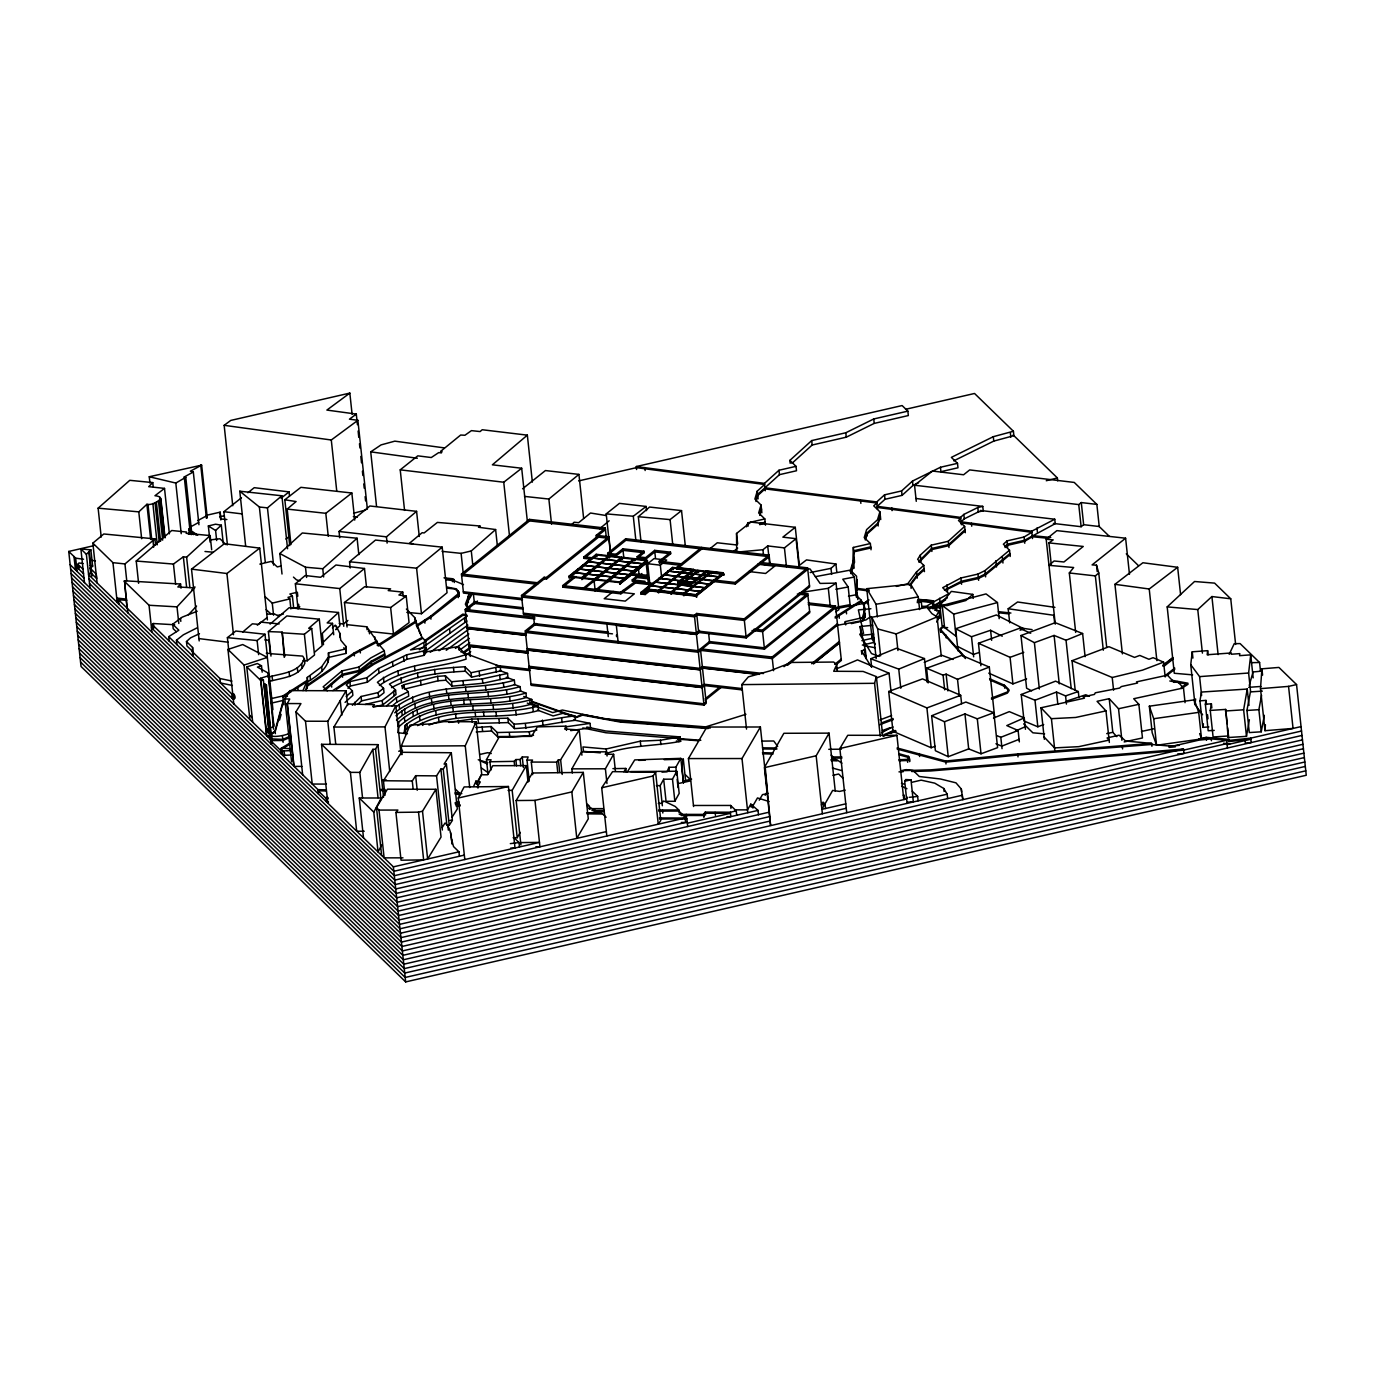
<?xml version="1.0" encoding="UTF-8"?>
<svg xmlns="http://www.w3.org/2000/svg" width="1375" height="1375" viewBox="0 0 1375 1375"><rect width="100%" height="100%" fill="white"/><g stroke="black" fill="none" stroke-linecap="round" stroke-linejoin="round"><path stroke-width="1.5" d="M1296.556 684.561L1288.564 686.383L1293.05 728.423L1265 730.692L1260.497 688.652L1261.906 668.817L1278.922 667.425L1296.556 684.561L1306.25 775.259L405.677 981.905L81.039 666.48L68.75 551.444L93.792 545.686M1265 730.692L1265.412 724.745M857.88 599.638L855.989 589.995L856.505 583.928L856.969 588.362L869.086 589.927M856.625 585.028L856.556 576.228L850.403 570.264L852.878 562.306L853.325 547.439L870.375 543.538L871.045 549.794M856.453 594.43L857.106 586.884L857.416 589.841M192.62 647.522L192.706 656.013L192.62 647.522L186.467 641.541L190.575 637.828L199.478 633.686M850.764 573.581L854.064 558.061L853.909 568.167M854.184 559.161L851.503 572.705M1202.592 714.742L1194.978 704.516L1190.733 664.692L1192.245 651.802L1207.628 650.667L1207.181 654.758L1231.347 652.953L1231.227 654.242L1239.82 653.623L1239.58 655.669L1250.717 654.844L1253.175 677.892M1250.631 691.866L1248.62 673.011L1250.717 654.844M1194.978 704.516L1195.631 698.981M289.764 748.653L281.291 748.206L281.566 754.256L281.291 748.206L290.383 742.792M273.539 729.163L268.245 673.08L257.417 667.098L261.491 665.792L262.178 672.169M273.677 723.955L273.298 726.859L267.712 728.63M305.972 689.648L307.742 681.845C316.714 676.156 327.886 668.869 328.952 657.336L346.002 653.417L345.916 646.405L340.777 640.217L339.694 633.067L336.377 626.45L335.277 625.161L332.423 627.808M346.002 653.417L345.916 646.405M404.113 732.927L405.281 725.278C441.238 696.592 490.463 711.803 531.764 699.462L532.245 703.897C490.944 716.22 441.719 701.027 405.745 729.695L405.161 733.528M328.161 662.406L328.47 652.902L345.537 649M1227.634 727.805L1228.511 735.969L1213.094 736.983L1210.258 710.428L1225.675 709.414L1228.202 737.533L1246.472 736.347L1243.636 709.792L1247.228 689.047L1201.509 692.055L1199.945 700.82L1202.798 727.375L1208.848 726.945M1246.472 736.347L1249.359 719.744M1214.228 730.383L1208.195 730.744L1205.359 704.206L1206.012 700.408L1199.945 700.82M1210.258 710.428L1211.392 703.828L1205.359 704.206M1202.798 727.375L1203.417 723.869M397.788 726.155L398.492 722.305C432.97 690.388 484.584 705.444 525.955 693.052L526.419 697.469C485.048 709.861 433.434 694.822 398.956 726.722L397.908 732.497M1262.353 691.127L1250.408 691.9L1246.936 710.445L1249.308 732.566L1261.253 731.809L1258.881 709.689L1261.58 695.252M1261.253 731.809L1264.33 715.309M664.211 759.688L683.306 759.155L681.845 766.786L683.564 782.873M1228.202 737.533L1228.511 735.969M845.006 623.184L845.333 621.603L862.383 617.702L864.273 611.377L864.153 604.02L861.489 601.425L835.209 618.08M307.295 688.153L307.278 677.428L321.647 666.755L327.697 657.972M306.092 690.748L307.106 686.314L354.217 654.07L376.887 642.125L384.295 650.65L384.966 656.923M169.383 533.809L164.519 488.383L154.963 495.722C168.3 496.977 152.419 506.086 146.902 504.298L138.789 511.861L98.123 508.166L101.217 537.075M275.378 733.648L275.069 730.709L283.302 700.391L270.823 703.261M880.223 736.278L874.569 683.306L876.373 676.62L863.139 671.447L833.697 671.275L836.688 664.675L833.663 662.045L791.364 662.458L769.777 670.948L748.361 676.878L741.761 684.612L746.522 729.094M283.422 701.491L275.189 731.809C261.903 739.561 287.375 735.797 289.747 732.875M279.52 720.122L281.119 714.381M1249.256 685.403L1253.037 671.962L1259.964 671.292L1261.906 668.731L1262.577 675.125M469.786 592.848L465.352 604.209L469.958 608.695M466.297 605.55L468.084 599.603L472.209 592.745M466.417 606.65L468.205 600.703L472.33 593.862M746.573 526.797L747.759 522.844L764.809 518.925L765.48 525.198M578.634 480.906L636.402 467.655L764.603 484.481L757.281 491.116L754.892 499.056L761.045 505.02L761.87 512.772M755.855 500.38L757.625 494.433L779.453 474.667L796.503 470.748L796.022 466.331L789.886 460.367L811.697 440.584L845.797 432.764L873.761 418.962L907.861 411.142L908.325 415.559L874.225 423.397L846.261 437.181L812.161 445.019L791.914 463.375M755.975 501.497L757.745 495.55L765.084 488.898L876.855 503.027L873.744 505.845L879.897 511.809L880.722 519.561M761.045 505.02L758.673 512.944L764.809 518.925M759.619 514.284L761.406 508.337M759.739 515.384L761.527 509.455M865.184 538.897L866.972 532.95L877.869 523.067L880.258 515.144M865.305 539.997L867.075 534.05L877.989 524.167L880.361 516.244M879.897 511.809L877.508 519.75L866.611 529.633L864.222 537.556L870.375 543.538M864.634 614.694L862.744 621.019L862.383 617.702M863.328 620.538L864.755 615.794L864.497 607.337M940.552 631.984L940.569 627.962L941.033 632.38M529.255 781.155L527.003 760.134L528.12 756.972L522.259 756.989L520.111 759.498L520.781 765.806M389.744 771.495L384.983 726.894L395.828 705.788L372.848 706.406L374.43 704.636L347.823 704.017L333.902 727.048L335.723 744.047M627.172 772.217L634.717 759.911L680.814 758.364L675.864 767.164L668.92 767.302L667.081 771.788L661.959 772.062M402.153 754.548L401.259 746.195L410.025 725.106L431.217 723.852L443.884 721.634L476.111 721.789L481.697 774.005L478.363 781.395M703.862 817.369L703.553 814.412L705.272 812.109L730.331 812.212L736.244 810.855L736.725 815.272M469.717 787.566L465.248 745.8L476.111 721.789M473.619 786.414L476.042 781.017L477.658 784.558M488.022 774.4L486.458 759.688L499.434 736.536L531.575 736.364L537.316 726.911L566.002 726.138L564.678 729.042L579.219 729.936L581.917 755.167M1229.198 654.311L1234.234 643.689L1240.095 643.586L1259.586 662.509L1260.463 670.691M380.978 799.648L375.581 749.203L377.919 744.631L321.527 744.305L327.817 803.155M936.083 616.498L939.073 610.792L934.656 610.156L936.478 608.025L921.766 606.117L921.284 601.7L917.194 601.167M937.561 619.025L939.555 615.209M936.667 622.016L939.658 616.327M381.786 844.886L378.056 851.967L373.794 812.144L381.27 797.981L359.253 798.016L363.498 837.839M464.802 859.53L458.236 798.033L464.114 786.93L508.441 786.5L515.006 848.014L510.778 848.048M268.056 677.273C280.741 673.303 298.547 673.166 304.373 658.797L302.706 656.116L270.72 653.709M268.52 681.708C281.222 677.737 299.028 677.6 304.855 663.214L304.373 658.797M662.355 805.75L660.206 785.623L663.678 779.212L672.495 779.161L676.809 771.255L630.558 771.547M663.678 779.212L666.05 801.333L674.85 801.281L679.181 793.375L676.809 771.255M623.958 771.839L625.831 768.436L612.941 768.625M677.755 784.867L678.528 783.492L690.491 780.897M362.519 797.637L359.82 772.406L372.848 749.341L375.581 749.203M606.959 783.458L605.395 768.797L613.628 754.273L605.241 754.291L606.633 751.833L581.522 751.867L571.863 768.848L572.309 773.042M829.056 733.133L816.166 755.786L765.239 767.473L770.584 825.447L764.397 767.473L783.87 733.288L829.056 733.133L835.244 791.106M513.15 837.702L517.223 837.702L512.17 790.35L526.281 765.617L492.817 765.703L487.627 774.778L481.387 774.795L477.314 781.928L477.967 788.098M517.223 837.702L520.248 832.391M908.067 801.659L907.07 803.395L904.716 781.258L905.695 779.539L910.989 779.831L913.344 801.952L909.82 801.763M907.586 797.242L906.606 798.961L398.578 915.527L73.958 600.102M477.348 787.033L480.305 781.894L477.314 781.928M693.567 806.506L688.445 758.57L706.836 727.048L760.392 726.997L767.302 791.605L765.136 795.317M747.794 812.711L742.002 758.536L760.392 726.997M758.484 814.808L758.02 810.391L750.836 804.117L747.484 809.858L734.628 809.875M752.194 807.022L757.488 797.947L769.106 801.522M759.241 800.181L762.472 794.63L768.367 793.375M583.309 772.389L588.277 818.847L576.795 838.372L571.828 791.914L583.309 772.389L532.4 773.008L516.158 800.542L520.902 844.886M381.631 855.439L376.509 807.641L387.423 789.181L435.944 789.284L441.048 837.066L427.625 858.997L422.503 811.216L435.944 789.284M846.725 812.694L839.867 748.533L847.756 735.281L896.913 735.316L903.77 799.477M896.913 735.316L839.867 748.533M903.203 795.214L904.062 795.008L904.544 799.442M291.569 761.819L284.848 698.998L289.867 690.594L346.105 690.783L347.686 705.461M346.105 690.783L327.8 721.273L330.258 744.322M302.655 774.744L295.934 711.906L300.953 703.587L287.341 703.553L289.73 699.016L284.848 698.998M490.858 770.172L489.947 761.767L491.133 759.825L486.458 759.688M303.016 690.611L306.625 681.88L293.133 690.525M417.845 628.736L416.505 625.35L430.65 616.223L458.906 593.244L455.331 589.067L446.823 588.139M562.186 774.452L560.622 759.739L579.219 729.936M877.336 507.461L960.678 518.478L958.495 520.472L964.631 526.436L948.286 541.269L931.236 545.17L920.322 555.07L917.641 559.367L923.777 565.348L924.447 571.605M918.878 561.258L931.58 548.487L948.63 544.586L964.992 529.753M918.998 562.358L931.7 549.605L948.75 545.686L965.112 530.87M532.641 774.675L531.3 762.059L532.555 760.066L527.003 760.134M384.983 795.3L383.436 780.742L401.534 752.28L451.292 752.744L444.073 764.122L446.394 764.139L452.392 820.342L449.247 825.275L446.909 825.258L440.911 769.055L443.248 769.089L446.394 764.139M452.134 817.077L457.308 808.947L451.292 752.744M442.355 830.002L436.562 775.878L440.911 769.055M442.097 827.647L445.053 823.006C451.189 828.025 451.12 836.791 452.1 844.061L450.536 832.494M413.153 789.319L412.277 781L415.663 775.689L436.562 775.878M606.839 836L601.7 787.772L612.58 771.633L655.617 772.252L660.756 820.48L658.247 824.209L653.091 775.981L655.617 772.252M347.944 688.256L350.367 686.056L367.417 682.155L379.002 672.925L407.069 659.244L424.136 655.325L423.655 650.908L426.078 647.384L410.523 649.945L425.734 641.248L422.211 637.45L391.119 653.898L371.663 664.486L332.922 690.542M424.136 655.325L426.559 651.819L426.078 647.384M923.777 565.348L916.558 571.897L907.723 583.791L896.362 586.403M909.339 585.406L916.919 575.214L924.137 568.666M910.731 584.822L917.039 576.314L924.258 569.766M557.786 772.647L556.669 762.128L558.388 759.825L560.622 759.739M352.361 705.289L361.092 696.489L378.142 692.57L383.556 688.291L377.403 682.309C402.153 662.853 436.803 664.314 465.627 654.689L466.108 659.123C437.731 668.37 404.267 667.528 379.397 685.472M79.406 567.394L78.375 568.717L77.894 564.283L78.942 562.977L83.17 563.561M1075.68 632.431L1069.32 572.962L1073.669 567.514L1048.902 565.331L1054.109 560.983L1063.941 561.98L1083.242 546.459L1048.953 542.902L1051.222 564.145M947.667 627.636L942.253 627.481L939.898 605.361L951.328 591.387L972.795 594.395L973.225 598.417M422.503 811.216L418.533 812.127L423.637 859.908L401.036 860.2L395.931 812.419L397.873 810.064L379.019 810.081L376.509 807.641M943.473 625.814L940.345 630.128L965.456 658.573M124.523 580.783L127.084 608.128L124.523 580.783L180.572 584.031L181.019 588.191M178.802 623.477L177.014 606.856L194.614 587.916L177.856 586.953L180.572 584.031M197.192 611.239L182.188 617.152L172.7 624.25L173.181 628.667L176.258 631.658M188.427 614.797L196.556 606.066M89.994 587.933L86.384 554.297L90.888 549.863L92.692 566.672M90.097 568.116L96.25 574.183L96.714 578.6L90.578 572.619L90.097 568.116L92.589 565.778L89.753 565.52M284.178 657.267L282.167 632.122L284.797 656.631M571.502 524.941L574.08 522.225L578.617 522.706L590.511 513.013L606.117 515.539M489.947 761.767L514.164 761.355L515.866 759.567L520.111 759.498M92.864 543.142L112.956 562.667L124.953 563.939L154.928 538.897L103.795 533.981L92.864 543.142L97.109 582.966M98.123 508.166L129.766 480.322L152.762 482.591L148.723 486.664L164.519 488.383M333.712 634.734L332.492 623.356L322.3 633.359L323.503 644.737M323.245 642.211L333.438 632.208M1192.623 674.867L1174.284 673.269L1167.186 606.891L1194.548 581.505L1214.606 583.12L1230.745 598.795L1235.627 644.428M216.666 540.547L215.6 530.492L221.306 525.198L223.248 543.314M335.655 629.681L339.9 625.762L338.473 612.494L327.181 622.909L332.492 623.356M1167.186 606.891L1197.763 609.572L1211.908 596.544L1230.745 598.795M138.6 583.327L136.228 561.034L173.456 564.059L183.356 556.789L186.622 557.15L210.152 535.58L211.664 549.759M191.83 589.789L194.975 586.919M282.013 574.028L279.83 553.523L302.294 532.984L357.087 538.227L358.841 554.641M153.364 623.528L153.845 627.962L152.677 629.011L152.195 624.594L153.364 623.528L174.694 624.766M384.295 650.65L370.752 657.972L358.978 667.03L341.928 670.931L323.159 686.83L327.267 690.817M323.52 690.147L342.289 674.248L359.339 670.347L371.095 661.289L384.656 653.967M423.655 650.908L406.605 654.827L378.538 668.508L366.936 677.72L349.886 681.639L346.259 684.939L352.395 690.903L352.877 695.337L345.073 702.384M346.173 696.558L352.395 690.903M357.706 704.395L361.556 700.906L378.606 696.987L384.038 692.708L383.556 688.291M636.591 469.511L636.281 466.555L764.483 483.381L778.972 470.25L796.022 466.331M764.964 487.798L876.734 501.927L884.538 494.845L901.587 490.944L912.502 481.061L940.448 467.259L957.498 463.341L957.98 467.775L940.93 471.677L940.448 467.259M918.552 482.728L912.966 485.478L902.069 495.361L885.002 499.28L877.216 506.344L960.558 517.378L963.823 514.422L977.814 507.512L982.764 506.378L983.245 510.795L978.278 511.947L964.305 518.839L961.039 521.795L1031.714 531.197L1054.762 519.234L1055.227 523.652L1024.461 540.306L1007.411 544.208L1004.953 546.442M961.159 522.895L1031.834 532.297L1024.1 536.989L1007.05 540.891L1003.372 544.225L1009.525 550.206L1010.195 556.48M1005.073 547.542L1007.531 545.325L1024.581 541.406L1032.298 536.731L1048.816 538.364M918.706 600.462L933.539 601.923L948.836 593.656L942.7 587.692L960.919 577.981L977.969 574.08L984.947 570.608L1009.525 550.206M1009.869 553.523L985.291 573.925L978.313 577.397L961.262 581.298L944.453 590.064M1009.989 554.623L985.411 575.042L978.433 578.497L961.383 582.416L947.375 589.273M1032.092 629.63L1020.095 627.894M279.83 553.523L305.491 567.222L322.764 568.752L357.087 538.227M972.795 594.395L965.869 600.514L947.117 605.567L939.898 605.361M442.166 551.375L461.106 553.369L471.281 550.945L495.619 529.547L497.423 546.322M271.477 735.608L272.302 743.342L270.995 734.284L275.069 730.709M271.459 738.702L270.497 739.544L270.978 743.961L271.941 743.136M810.184 572.55L830.998 568.339L835.931 564.008L836.791 572.052M270.102 624.13L289.128 607.733L338.473 612.494M136.228 561.034L171.72 530.509L186.519 532.022L186.158 533.294L210.152 535.58M641.008 541.733L638.327 516.708L649.55 507.048L681.536 510.606L685.334 546.064M1069.32 572.962L1095.359 575.902L1098.763 572.962L1096.511 565.177L1092.094 564.902L1125.609 538.209L1129.477 574.32M314.566 652.214L322.145 645.752L319.309 619.197L308.705 628.255L311.695 628.444L314.531 654.998L307.209 660.808L303.067 660.533M242.808 631.967L252.364 623.82L258.431 624.336L260.872 622.119L279.177 623.923M339.711 537.78L339.041 531.489L386.444 536.834L416.591 511.345L419.272 536.508M290.967 544.517L287.186 509.094L296.089 501.548L284.831 499.778L289.73 545.6M532.366 482.109L527.347 435.153L492.388 464.819L521.692 468.239L527.381 521.606M73.992 556.531L75.47 569.766M270.978 656.098L268.366 631.589L286.877 615.931L319.309 619.197M245.678 546.322L239.783 491.219L259.377 507.014L267.455 507.856L281.892 495.773L287.564 548.745M298.048 608.919L295.367 583.773L305.181 575.541L320.667 577.277L335.964 565.005L364.495 568.494L366.506 587.366M350.212 567.995L349.542 561.791L375.495 540.066L442.183 547.147L447.064 592.728L421.472 613.731L406.794 612.339M599.638 528.773L609.159 520.798M396 715.722C430.117 685.833 479.583 698.448 520.145 686.641L520.627 691.058C480.064 702.883 430.581 690.25 396.481 720.139M365.183 704.43L382.233 700.511L395.57 690.061L389.417 684.097C412.07 671.12 439.209 668.164 464.922 666.772L471.058 672.753L471.539 677.17L500.723 670.897L500.242 666.462L460.659 651.698M373.227 707.111L382.697 704.928L396.034 694.495L395.57 690.061M386.598 705.805L396.344 697.709L408.238 691.694L402.084 685.73L404.009 684.664L437.594 676.345L445.414 675.778L451.567 681.759L452.031 686.177L482.814 683.289L507.994 677.858L507.53 673.423L499.589 670.467M391.944 706.183L396.808 702.127L408.702 696.128L408.238 691.694M395.845 707.042C430.031 681.691 475.458 691.367 514.353 680.23L514.834 684.647C475.389 695.991 428.725 685.747 394.694 712.817M339.041 531.489L369.892 505.983L416.591 511.345M349.542 561.791L416.591 568.167L442.183 547.147M524.545 496.409L548.866 499.039L578.927 474.392L583.636 518.409M91.455 571.725L88.567 574.664L393.852 871.286L464.338 855.112M709.087 549.45L717.269 542.781L736.983 544.998M732.755 552.097L737.67 548.092M295.367 583.773L339.745 588.569L364.495 568.494M347.875 620.434L343.527 623.975L339.298 623.511M522.517 599.827L463.478 593.072L461.45 574.045L529.392 519.372L605.292 528.052L606.323 537.677M605.292 528.052L596.234 535.339L596.406 536.886L605.464 529.598L529.547 520.919L461.622 575.592L537.522 584.272L537.35 582.725L461.45 574.045M470.267 656.477L465.231 609.434L475.183 601.442M473.43 594.069L474.427 603.47L477.452 601.047M477.005 601.648L465.403 610.981L534.978 618.956M521.503 595.478L544.156 577.259L546.322 577.517L598.417 535.597L598.589 537.144L546.494 579.064L544.311 578.806L521.675 597.042L694.564 616.825L696.833 615.003L744.356 620.434L807.761 569.405L760.237 563.973L760.066 562.409L807.589 567.858L809.634 586.884L746.213 637.914L698.689 632.483L696.438 634.305L523.531 614.505L521.503 595.478L694.392 615.278L696.661 613.456L744.184 618.887L807.589 567.858M590.459 559.109L584.134 558.388L583.98 556.841L608.884 536.783L610.569 552.475M584.134 558.388L609.056 538.33L596.406 536.886M597.008 556.359L596.853 555.036L569.233 578.17L569.027 576.177L596.2 554.297L646.8 560.089L647.023 562.083L619.833 583.962L619.627 581.969L646.8 560.089M648.931 577.586L636.78 576.194L632.259 579.837L632.397 581.178L652.145 583.378L652.317 584.925L635.439 583L620.864 593.811L562.822 587.177L562.65 585.63L574.252 576.297M562.822 587.177L576.005 576.555M607.63 553.3L616.069 554.263L622.858 548.797L643.947 551.203L644.119 552.75L623.03 550.344L616.241 555.809L607.802 554.847L607.63 553.3L625.745 538.725L769.123 555.122L770.155 564.747M607.802 554.847L625.917 540.272L769.295 556.669L735.316 584.014L714.244 581.608L714.072 580.044L735.161 582.467L769.123 555.122M581.745 578.291L608.919 556.411M836.464 664.383L841.362 660.447L835.536 606.014L772.131 657.044L700.442 648.845L706.252 703.278L704 705.1L531.111 685.317L525.284 630.884L534.789 623.236M536.542 623.511L525.456 632.431L698.345 652.214L700.614 650.392L772.303 658.608L835.708 607.561L808.294 604.433M582.536 588.844L593.725 579.837M594.395 579.734L621.569 557.855M584.272 588.895L595.461 579.889M606.409 581.264L595.323 590.184L599.534 590.666M637.158 556.686L645.58 557.648L654.655 550.361L670.519 552.166L670.673 553.713L654.809 551.908L645.752 559.195L637.312 558.233L637.158 556.686L643.947 551.203M607.045 581.178L634.219 559.316M597.042 590.236L608.145 581.316M637.312 558.233L644.119 552.75M619.695 582.622L646.869 560.759M647.47 560.828L596.269 554.967L569.095 576.83L620.297 582.691L647.47 560.828L647.608 562.152L619.833 583.962M613.267 591.422L604.209 598.709L625.281 601.116L634.339 593.828L562.65 585.63M647.677 563.716L654.019 558.611L666.669 560.055L660.327 565.159L647.677 563.716L649.705 582.673M632.397 581.178L636.917 577.534L649.069 578.909M641.902 573.513L639.186 575.712L638.395 568.322M635.439 583L635.284 581.436L620.692 592.264L620.864 593.811M659.192 561.275L681.278 563.802L681.433 565.366L659.347 562.822L659.192 561.275L670.519 552.166M659.347 562.822L670.673 553.713M723.989 575.266L723.834 573.942L696.128 596.183L649.739 590.872L645.202 594.516L640.991 594.034L640.819 592.488L652.145 583.378M645.408 589.291L672.581 567.411L723.181 573.203L696.008 595.083L645.408 589.291L645.614 591.267L646.061 590.012M640.991 594.034L673.234 568.15L673.372 569.473M645.614 591.267L648.811 588.706M640.819 592.488L645.047 592.969L649.567 589.325L695.956 594.636L723.13 572.756L723.388 575.197M676.741 567.445L701.663 547.405L701.817 548.952L676.912 569.009L676.741 567.445L693.619 569.387L693.773 570.934L677.927 583.688L677.755 582.141L693.619 569.387M658.127 591.387L685.3 569.525M670.777 592.848L697.95 570.969M677.755 582.141L690.405 583.584L706.269 570.831L723.13 572.756M677.927 583.688L690.577 585.131L706.423 572.378L723.302 574.303M683.427 594.292L710.6 572.413M696.077 595.736L723.25 573.873M699.514 630.369L696.283 632.964L523.394 613.181M699.686 631.916L696.455 634.528L616.327 625.35M698.328 651.991L709.638 642.881L764.466 649.155L809.755 612.7L807.727 593.673L799.288 592.711M809.48 585.561L746.075 636.591L698.552 631.142M753.998 629.166L762.438 630.128L807.727 593.673M809.617 611.377L764.328 647.831L709.5 641.558L698.173 650.667L525.284 630.884M705.134 698.861L719.692 687.139M705.272 700.184L721.462 687.173M706.114 701.955L703.845 703.777L530.956 683.977M784.042 666.686L837.427 623.717M787.514 665.328L837.581 625.041M811.611 663.73L839.317 641.42M814.43 662.888L839.472 642.744M813.398 663.97L839.489 642.967M834.694 664.366L841.208 659.123M1055.261 624.164L1046.186 539.206L1056.877 530.63L1125.609 538.209M228.886 651.733L227.391 637.656L257.125 640.544L264.997 634.236L267.369 656.373M916.266 501.325L914.547 485.238L1078.756 504.591L1081.283 502.562L1096.855 504.402L1099.227 526.522L1083.655 524.683L1081.128 526.711L1053.405 523.445M404.559 510.4L400.228 469.838L417.777 455.847L431.269 457.531L438.694 452.616L441.392 452.908L442.011 451.481L440.602 451.395L460.659 435.033L464.922 435.256L471.453 430.633L480.098 431.561L482.23 429.739L527.347 435.153M522.569 488.795L545.411 470.559L578.927 474.392M610.242 551.427L606.22 513.872L619.438 503.353L646.095 506.447L646.542 510.623M914.547 485.238L932.422 471.041L963.6 474.77L969.684 469.923L1074.253 482.436L1096.855 504.402M281.566 632.775L304.373 634.253L311.695 628.444M736.708 552.166L736.536 533.448L750.905 522.07L795.283 527.312L799.322 565.211M738.719 551.977L762.936 549.725L767.714 545.927L784.438 547.886L796.039 538.691L799.202 568.184M795.283 527.312L782.873 537.144L796.039 538.691M1162.752 666.05L1172.772 658.109M1164.539 665.844L1172.892 659.209M1164.866 675.881L1174.714 668.078M1166.619 675.692L1174.817 669.178M227.425 544.844L223.884 511.689L241.467 497.784M247.861 492.731L254.255 487.678L289.059 491.889L289.506 496.031M281.067 498.214L289.059 491.889M285.88 539.034L289.145 536.456M227.391 637.656L235.812 631.039L264.997 634.236M638.327 516.708L670.089 519.595L681.536 510.606M176.911 644.634L176.447 640.217L183.373 634.803L197.227 627.791M347.067 627.017L344.455 602.508L364.684 586.695L390.603 588.878L388.231 590.58L402.755 592.092L403.202 596.183M287.186 509.094L325.806 513.305L351.845 493.006L354.733 520.094M400.228 469.838L503.748 482.23L521.692 468.239M199.186 640.922L191.52 569.13L224.331 543.727L259.72 548.109L267.386 619.902M284.831 499.778L300.884 487.334L351.845 493.006M191.52 569.13L226.927 573.513L259.72 548.109M257.314 625.212L267.145 617.581M1122.378 653.881L1114.936 584.323L1142.883 562.753L1177.653 567.291L1180.592 594.688M798.909 565.727L806.506 559.9L835.931 564.008M325.205 690.061L342.409 675.366L359.459 671.447L371.216 662.389L384.777 655.084M606.22 513.872L633.291 516.244L646.095 506.447M1114.936 584.323L1149.225 588.998L1177.653 567.291M1162.803 665.259L1172.841 657.594M402.755 592.092L398.922 594.997L406.227 596.097L409.062 622.652L393.473 634.064L368.277 631.331M232.753 505.742L224.159 425.322L230.759 420.423L349.834 393.095L352.103 414.27M349.834 393.095L326.889 410.077L356.297 414.098L357.431 424.686M356.297 414.098L349.456 419.169L357.878 420.32L367.383 509.214M224.159 425.322L331.289 440L357.878 420.32M344.455 602.508L390.637 607.527L406.227 596.097M419.306 649.808L467.242 616.034M424.755 651.492L466.933 621.019M430.22 652.3L467.878 625.109M439.038 650.719L468.342 629.527M446.239 650.272L468.823 633.961M455.4 648.416L469.288 638.378M459.336 650.341L469.769 642.812M463.289 652.248L470.233 647.23M463.409 653.366L470.353 648.347M465.506 655.428L470.714 651.664M1009.697 622.841L1008.184 608.747L1017.586 601.992L1054.934 607.355M1048.953 542.902L1053.181 539.877L1046.186 539.206M336.566 689.253L373.931 664.28L422.331 638.55L416.144 622.033L378.28 646.061M835.106 616.98L861.369 600.325L857.88 596.939L855.989 589.995M863.208 603.797L867.333 600.909L867.642 603.866M863.328 604.897L867.453 602.009M869 599.964L864.067 603.384L835.055 608.833M870.77 616.55L865.837 619.988L836.206 625.539M272.422 698.345L282.837 695.956L306.505 680.78M306.986 685.197L354.097 652.97L376.767 641.025L366.764 626.794L346.809 624.645M376.544 506.361L370.717 451.859L381.064 444.898L394.831 441.152L444.142 447.872M802.072 592.281L828.317 588.294L836.052 583.137L838.887 609.675L835.794 611.738M169.177 641.094L168.713 636.659L178.853 630.214L172.7 624.25M291.569 691.402L282.958 697.073L287.512 696.025M417.57 725.622C454.558 704.997 498.747 717.166 538.123 706.097L538.605 710.514C502.752 720.655 464.183 711.322 428.966 725.037M424.48 640.716L462.791 614.127L466.675 614.728M424.6 641.833L462.911 615.244L466.795 615.828M406.381 609.073L414.683 617.547L416.023 620.916L377.248 645.442M416.608 626.45L430.753 617.323L458.098 595.839L458.752 592.006L456.431 588.861L446.703 587.039M1181.228 687.397L1187.914 683.186L1171.706 680.247M1181.348 688.497L1188.017 684.303L1169.798 680.986M881.547 732.858L889.831 727.788L882.406 730.572M883.627 736.278L893.475 730.28M917.778 599.844L933.419 600.823L934.209 608.197M928.417 608.592L947.358 597.884M929.964 608.816L932.817 607.08L940.861 608.042M893.114 726.962L882.527 731.672M895.177 730.417L890.416 733.305L896.208 731.139M898.941 759.705L907.362 759.395L909.373 758.175L908.394 756.353L899.198 753.775M290.503 743.892L281.411 749.306L281.222 750.939L270.617 740.644L282.923 740.455L290.228 737.309M149.944 483.072L149.256 476.747L175.811 483.055L185.78 477.297L191.417 530.062M188.53 533.225L189.509 533.741L188.822 529.1L191.177 527.742L189.664 527.398L198.705 522.431M188.323 534.084L191.641 532.177M190.128 531.833L184.267 476.953L193.308 471.986L198.945 524.734M391.531 687.62C413.858 675.417 440.292 672.53 465.386 671.206L471.539 677.17M207.281 517.911L201.644 465.162L190.386 471.178L193.308 471.986M197.656 520.627L207.041 515.608L206.113 515.384L220.189 512.153L220.842 519.991M945.622 599.913L934.02 606.358L940.259 606.977M905.575 409.303L974.531 393.473L1013.409 431.252L993.3 436.683L951.362 457.377L957.498 463.341M953.734 460.848L993.764 441.1L1013.891 435.669L1013.409 431.252M1025.441 729.283L1024.22 717.905L1006.792 725.588L1018.119 730.503L1019.339 741.881M1015.489 731.019L1025.166 726.756M290.108 736.192L282.803 739.355L271.82 738.925L266.973 736.02M937.08 616.894L931.906 613.628L927.008 607.441L871.733 617.255L877.714 628.925L896.173 633.927L937.08 616.894L941.291 656.236M836.189 668.972L857.519 659.914L889.075 673.217L891.069 691.934M871.664 667.27L870.753 658.762L896.448 648.244L924.464 658.573L926.956 681.983M870.753 658.762L898.752 669.127L924.464 658.573M924.223 662.32L941.617 655.205L953.081 659.467M1031.645 690.869L1026.609 688.205L1020.989 635.542L1034.395 642.658L1054.092 635.439L1066.037 640.252L1082.623 633.514L1085.098 656.683M993.489 718.059L1009.319 711.631L1024.22 717.905M931.631 715.756L965.852 702.041L993.85 712.697L997.597 747.639L981.028 753.792L968.688 748.894L948.234 756.697L935.378 750.716L931.631 715.756L944.487 721.738L964.958 713.934L977.298 718.833L993.85 712.697M996.944 735.694L1000.811 737.292L1018.119 730.503M1019.064 739.355L1001.756 746.144L995.947 743.738M1043.694 724.539L1037.833 726.791L1024.066 721.05L1021.23 694.512L1055.587 681.158L1078.309 691.556L1078.963 697.692M991.409 698.122L1007.256 692.003L1008.889 689.666L1004.403 685.231L989.587 678.786M991.53 699.239L1007.377 693.12L1008.992 690.766L1004.523 686.348L989.708 679.886M928.159 682.928L926.595 668.233L943.095 675.194L946.12 674.128L957.516 679.319L989.312 667.081L994.692 717.423M532.228 701.456L576.125 716.925L582.519 714.484L620.28 721.411L710.239 728.062M532.314 702.127L576.211 717.578L582.605 715.137L620.348 722.081L708.177 728.561M1021.23 694.512L1034.997 700.236L1056.516 692.038L1065.573 695.905L1078.309 691.556M1165.175 676.964L1163.594 662.131L1142.487 670.141L1112.22 677.497L1072.053 660.705L1075.216 690.37M1072.053 660.705L1108.989 646.714L1134.53 657.405L1139.772 655.428L1148.916 659.261L1153.075 657.697L1163.594 662.131M875.652 678.27L889.075 673.217M880.086 719.864L891.602 715.533M881.581 722.872L893.114 718.541M879.777 724.711L893.234 719.641M884.727 734.302L894.163 730.744M1020.989 635.542L1055.244 622.686L1082.623 633.514M935.138 746.264L931.167 747.742L892.959 731.328L888.714 691.487L922.488 678.906L960.695 695.303L961.589 703.691M888.714 691.487L926.905 707.919L960.695 695.303M980.873 665.741L978.467 643.277L1019.563 628.272L1030.7 633.239M926.595 668.233L961.761 655.394L989.312 667.081M978.467 643.277L1010.075 657.336L1023.773 652.334M988.745 673.131L1012.911 683.891L1026.609 678.889M1066.536 701.13L1085.752 694.77L1089.481 696.266M1020.027 630.18L1023.98 628.856L996.377 614.952L955.625 628.736L957.997 650.856M955.625 628.736L971.506 636.728L990.584 630.283L1002.255 636.195M979.12 652.489L973.397 654.414L957.516 646.422M233.784 703.862L227.958 649.43L242.722 644.548L267.352 657.405L272.938 709.723M227.958 649.43L244.08 665.087L267.352 657.405M252.691 722.219L246.778 666.909L257.383 663.523L261.491 665.792M266.32 733.648L260.408 678.339L267.85 675.967M246.778 666.909L260.992 680.728L263.364 679.972L269.053 733.15M272.336 740.334L269.981 739.028L264.069 683.719L266.423 685.025L271.58 740.575L152.195 624.594M269.277 735.281L266.905 736.038L260.992 680.728M745.92 714.295L705.667 726.877L604.381 718.816L562.409 710.033L552.767 712.611L527.295 703.106M1057.684 480.872L1057.375 477.933L1046.272 480.734M353.581 513.253L365.681 510.022M452.031 686.177L445.878 680.212L438.075 680.78L404.473 689.098L404.009 684.664M997.459 602.577L986.047 593.914L942.219 605.464L953.683 614.144L997.459 602.577L999.178 618.664M471.058 672.753L500.242 666.462M293.7 608.3L292.411 596.234L288.028 597.317L289.816 598.898L290.898 608.953M210.066 542.059L208.347 525.972L215.583 524.202L221.306 525.198M265.117 596.716L272.267 603.127L289.816 598.898M277.595 615.45L283.439 614.041M281.239 565.984L277.303 566.93L271.236 561.395L259.858 564.111M149.256 476.747L201.644 465.162M219.622 516.811L223.816 515.866M636.281 466.555L902.12 405.556L907.861 411.142M292.634 608.455L299.87 606.805M759.481 523.548L765.17 522.242M759.602 524.648L765.291 523.342M870.736 546.855L853.686 550.756L854.545 562.478M853.789 551.873L870.856 547.955M451.567 681.759L482.35 678.872L507.53 673.423M917.194 602.628L921.284 601.7M921.886 607.234L926.647 606.134L932.336 602.663L917.898 600.944M851.366 623.614L860.853 621.448M448.834 722.425L471.814 719.073L507.891 718.18L514.027 724.144L514.508 728.578C534.892 727.65 554.95 722.734 575.3 720.311L574.836 715.877L562.753 713.367L553.128 715.945L537.453 710.084M861.867 640.647L873.623 637.966L874.087 642.383L862.348 645.081M398.716 751.248L402.514 750.389M514.027 724.144C534.428 723.216 554.486 718.3 574.836 715.877M475.75 727.53L491.133 726.55L497.269 732.531L529.289 731.758L536.869 730.005M491.133 726.55L491.597 730.984L497.75 736.948L509.798 737.275L533.552 735.298M480.012 754.428L487.592 752.692L491.27 753.534M600.325 752.847L583.464 751.352L582.983 746.934L606.186 748.997L640.286 741.159L660.413 740.231L680.144 736.914L680.625 741.331C655.978 746.161 630.712 744.992 606.65 753.414M458.236 798.033L508.441 786.5M455.108 802.759L458.975 801.866M455.228 803.859L459.095 802.966M516.158 800.542L534.978 800.37L571.828 791.914M601.7 787.772L653.091 775.981M682.808 781.155L691.608 779.127M684.303 781.447L687.328 780.759M126.741 599.122L116.737 598.073L393.37 866.852L458.941 851.812L459.422 856.23M519.492 846.983L519.011 842.566L510.314 843.631M832.975 775.311L838.647 774.005L843.27 778.491M606.375 831.583L394.797 880.12L89.513 583.498M681.33 822.456L685.609 822.473L685.145 818.039L395.261 884.555L70.641 569.13M687.689 826.53L686.864 818.778L659.519 819.053M900.556 770.945L906.228 769.639L913.137 770.516L919.291 776.497L940.5 779.006L955.969 782.839L961.297 789.009L962.809 799.666L962.328 795.248L399.523 924.378L74.903 608.953M687.208 822.095L395.742 888.972L71.122 573.564M687.328 823.212L730.452 813.312L705.375 813.227L703.673 815.513L681.141 815.461M845.247 790.109L839.575 791.416L832.648 790.419L821.889 809.325L845.78 803.842M758.02 810.391L396.206 893.406L71.586 577.981M904.716 781.258L910.989 779.831M911.659 782.341L921.147 780.158L934.777 783.166L943.783 788.494L947.169 794.183L947.65 798.617M825.052 804.066L821.425 804.908L823.023 802.089L825.052 804.066L825.533 808.5M846.261 808.277L398.097 911.109L73.477 595.684M918.122 800.852L917.658 796.434L909.356 797.328M947.169 794.183L399.042 919.961L74.422 604.536M1229.388 739.406L1206.184 737.344L1198.794 739.045L1211.1 737.791L1211.427 740.73M1177.619 753.964L1183.978 753.448L1183.497 749.031L399.988 928.795L75.367 613.388M1227.48 748L1226.655 740.266L1183.617 750.131L930.617 770.962L911.625 771.513M1227.016 743.583L400.469 933.23L75.848 617.805M1228.27 740.506L1250.734 738.134L1301.042 726.602M1227.136 744.683L1250.855 739.252L1228.391 741.606M1301.523 731.019L400.933 937.647L76.312 622.239M1301.987 735.436L401.414 942.081L76.794 626.656M1302.469 739.87L401.878 946.498L77.258 631.091M1302.933 744.288L402.359 950.933L77.739 635.508M1303.414 748.722L402.823 955.35L78.203 639.925M1303.878 753.139L403.305 959.784L78.684 644.359M1304.359 757.573L403.769 964.202L79.148 648.777M1304.823 761.991L404.25 968.619L79.63 653.211M1305.305 766.425L404.731 973.053L80.094 657.628M1305.769 770.842L405.195 977.47L80.575 662.062M1044.347 739.32L1040.978 707.781L1084.411 698.173L1083.191 696.867L1094.466 694.409L1095.273 692.811L1119.542 688.084L1121.381 686.555L1137.538 683.031L1136.506 681.88L1167.461 675.159L1174.13 682.361L1177.636 681.587L1183.48 687.947L1185.044 702.659M1121.897 740.266L1118.528 708.744L1109.213 698.672L1097.061 701.319L1105.981 710.892L1109.35 742.431M1183.48 687.947L1133.705 698.723L1138.861 704.327L1142.453 737.962L1124.166 741.933M1105.981 710.892L1075.68 717.458L1051.411 718.678L1040.978 707.781M1118.528 708.744L1138.861 704.327M1106.72 733.631L1112.805 732.308L1116.792 736.622M1141.456 731.448L1153.883 728.767M861.85 654.311L861.472 650.77L865.339 649.997L860.166 626.502L872.678 625.316M815.341 576.675L849.475 570.264L854.219 577.07L856.367 597.18M854.219 577.07L842.772 579.219L848.186 586.97L850.334 607.08M835.88 589.273L848.186 586.97M848.478 596.2L856.109 594.773M837.77 606.977L850.077 604.656M871.973 637.639L866.748 588.672L910.663 584.203L918.242 596.905L919.6 609.572M866.748 588.672L876.047 604.261L918.242 596.905M423.345 652.334L458.322 646.577L465.627 654.689M570.728 730.623L590.528 727.822L590.064 723.388L566.311 726.756L566.62 729.712M1199.498 739.217L1156.564 745.267L1152.181 732.737L1149.345 706.183L1194.308 699.858L1198.708 712.37L1201.544 738.925L1199.653 733.562M1149.345 706.183L1153.728 718.713L1198.708 712.37M267.059 614.161L274.467 613.972L279.4 616.464M897.084 747.966L945.691 761.028L1017.706 753.947L1151.597 743.359L1151.906 746.298M476.231 731.947L491.597 730.984M870.908 608.73L858.378 609.916L863.569 633.394L859.702 634.167L871.492 653.572L879.227 656.442M861.111 635.353L873.623 634.167M1168.888 746.281L1179.389 745.336M1169.008 747.381L1175.298 746.814M1260.497 688.652L1288.564 686.383M1183.497 749.031L930.497 769.863L900.969 770.705M281.102 749.839L282.305 751.008L290.177 750.595M292.652 754.927L282.786 755.425L282.305 751.008M1190.733 664.692L1199.602 676.62L1248.62 673.011M1248.706 687.328L1260.944 686.452M474.358 723.456L508.355 722.597L514.508 728.578M1225.348 710.995L1243.636 709.792M1246.936 710.445L1258.881 709.689M398.08 732.755L407.464 733.752M899.061 760.822L907.483 760.495L909.494 759.292L908.514 757.47L899.302 754.892M898.975 771.873L903.186 771.753M638.773 760.375L645.133 760.203M836.052 583.137L820.102 583.43L810.081 569.009L802.691 568.064M1251.439 662.664L1259.586 662.509M454.97 792.911L459.233 792.859L459.559 795.816M455.091 794.028L459.955 794.544M455.916 804.839L460.127 804.788M456.036 805.939L460.247 805.888M395.931 812.419L418.533 812.127M380.738 789.456L384.983 789.405M380.858 790.556L385.103 790.505M741.761 684.612L874.569 683.306M761.784 741.108L773.747 740.987L777.683 746.384M828.764 749.306L841.397 749.186M726.997 816.664L730.812 816.63L730.331 812.212M520.644 842.583L539.464 842.394L394.316 875.703L89.048 579.081M535.752 846.863L539.945 846.828L534.978 800.37M328.505 801.969L326.614 801.986L326.133 797.552L328.023 797.534M328.144 798.652L326.253 798.669L318.123 790.762L326.081 790.952M591.955 810.562L604.209 810.459M594.12 811.663L604.33 811.559M401.259 746.195L465.248 745.8M656.408 785.658L660.206 785.623M457.566 793.667L461.828 793.65M658.298 803.361L662.097 803.327L663.334 801.058L664.83 801.453L675.211 806.455L678.786 809.944L679.112 812.9M658.591 810.012L678.786 809.944M679.267 814.378L703.553 814.412M333.902 727.048L384.983 726.894M382.147 780.02L386.409 780.003M508.08 790.367L512.17 790.35M769.175 812.178L396.688 897.823L72.067 582.416M769.639 816.595L397.152 902.258L72.531 586.833M770.12 821.03L397.633 906.675L73.012 591.267M831.944 756.972L841.809 756.955M832.064 758.089L841.93 758.072M571.863 768.848L605.395 768.797M588.689 808.655L603.367 808.62M688.445 758.57L742.002 758.536M693.464 805.475L730.623 805.458L736.244 810.855M402.995 857.845L384.123 857.862L379.019 810.081M295.934 711.906L305.508 721.205L327.8 721.273M531.3 762.059L556.669 762.128M301.83 766.408L294.061 766.391L287.341 703.553M326.408 784.094L312.228 784.042L305.508 721.205M659.398 817.953L685.145 818.039M321.527 744.305L350.402 772.355L359.82 772.406M364.22 831.256L356.692 831.205L350.402 772.355M450.072 820.325L452.392 820.342M383.436 780.742L412.277 781M762.506 747.828L776.772 747.983M762.627 748.928L776.892 749.1M586.833 812.728L601.597 812.9L606.1 817.266M586.953 813.845L601.717 814L589.548 807.263M658.711 811.13L678.906 811.061L686.864 818.778M210.753 539.842L219.983 538.759L226.102 544.706M151.439 627.825L318.003 789.645L325.961 789.852M762.472 752.658L772.87 752.984M762.592 753.758L772.991 754.084M268.366 631.589L282.167 632.122M831.016 759.498L836.928 759.791L841.912 763.142M831.136 760.598L837.048 760.891L831.102 755.116M124.197 581.127L149.033 605.258L177.014 606.856M126.844 600.377L118.439 599.723L118.92 604.141M680.144 736.914L605.688 730.984L586.798 727.031M700.82 740.3L605.877 732.755L582.794 727.925M677.686 739.131L698.775 740.798M676.362 740.987L680.625 741.331M204.995 551.495L213.108 552.2M226.875 519.527L220.55 518.977L220.189 512.153M264.877 639.908L268.933 640.269L270.359 653.555L266.286 653.194M1226.655 740.266L1211.22 738.891L1198.914 740.145L1172.205 746.281L1151.717 744.459L1017.827 755.047L945.811 762.128L897.205 749.083M1223.527 743.273L1229.852 743.841M1044.588 733.855L1032.883 732.823L1023.653 723.852M1151.597 743.359L1125.678 741.056L1119.095 735.178L1107.081 737.945L1109.092 740.094L1078.791 746.659L1054.539 747.897L1044.089 736.983M84.477 582.57L80.884 548.952L90.888 549.863M412.827 543.709L409.337 543.366L422.159 532.692L424.136 532.95L437.387 522.414L480.339 526.023L478.5 527.261L495.619 529.547M918.586 599.345L933.419 600.823M933.9 605.241L942.219 606.066M998.405 611.634L1010.917 613.044M998.525 612.752L1008.941 613.886M1032.178 535.614L1050.758 537.47M444.005 577.827L452.169 578.686L454.008 579.562L454.317 582.519M239.783 491.219L281.892 495.773M445.672 578.652L454.008 579.562M445.792 579.769L454.128 580.662L463.495 584.598M596.234 535.339L608.884 536.783M757.797 564.231L774.675 566.173L765.617 573.461L748.739 571.536M583.98 556.841L592.402 557.803M723.834 573.942L672.65 568.081L645.477 589.944L696.661 595.805L696.816 597.128M676.912 569.009L693.773 570.934M714.123 580.491L663.523 574.698L714.192 581.161M632.723 573.65L647.488 575.334M630.781 574.956L647.642 576.898L645.58 557.648M797.345 594.017L807.881 595.22L762.592 631.675L752.056 630.472M632.259 579.837L644.909 581.298L645.047 582.622M808.122 602.886L835.536 606.014M569.027 576.177L619.627 581.969M605.859 591.405L610.07 591.886M463.341 591.748L522.38 598.503M474.289 602.147L522.792 607.698M474.427 603.47L522.93 609.022M465.231 609.434L534.806 617.409M534.342 623.597L608.145 632.036M612.494 633.858L534.48 624.92L533.483 615.519M467.122 627.138L526.161 633.892M467.259 628.461L526.298 635.216M467.294 628.684L526.333 635.439M763.486 673.544L702.333 666.548L700.064 668.37L527.175 648.587M759.412 674.386L702.47 667.872L700.236 669.917L527.347 650.134M702.505 668.095L757.316 674.369M527.312 649.911L700.219 669.694M469.012 644.841L528.052 651.595M469.167 646.164L528.189 652.919M469.184 646.387L528.223 653.142M742.173 688.583L704.223 684.252L701.955 686.073L529.066 666.291M742.328 689.923L704.361 685.575L702.127 687.62L529.238 667.837M529.203 667.614L702.109 687.397M496.203 665.431L529.942 669.298M498.455 666.995L530.08 670.622M915.956 498.506L982.764 506.378M980.272 510.452L1054.762 519.234M932.697 605.98L940.741 606.925M223.884 511.689L242.309 513.923M198.945 638.602L228.113 642.211M869.206 591.027L857.089 589.462L856.917 579.545L857.227 582.502M231.739 693.928C235.537 692.519 236.483 701.319 232.203 698.362L231.739 693.928L176.447 640.217M370.717 451.859L417.33 458.236M68.75 551.444L75.677 558.164L83.548 559.247M91.438 560.347L95.391 560.897M1008.184 608.747L1053.834 615.295L1054.694 623.339M864.067 645.7L874.895 647.694M353.341 516.622L357.242 517.223M573.547 719.933L590.064 723.388M192.242 651.595L219.966 678.528L231.928 681.055M232.392 685.472L220.43 682.962L219.966 678.528M184.267 476.953L185.78 477.297M901.484 783.423L904.08 784.077M300.111 580.817L296.519 579.872L293.459 577.105M832.339 768.006L841.5 770.516M478.242 759.773L487.833 762.678M506.327 677.222L514.353 680.23M514.233 684.423L520.145 686.641M520.111 690.869L525.955 693.052M523.755 696.472L531.764 699.462M530.131 703.106L538.123 706.097M479.823 760.616L487.163 763.864M901.622 786.242L906.933 788.717M197.708 535.236L188.822 529.1M260.408 678.339L263.364 679.972M265.856 729.231L268.795 730.864L266.509 731.586L270.995 734.284M264.069 683.719L266.423 685.025M208.347 525.972L215.6 530.492M481.473 768.023L488.452 772.973M196.109 535.098L189.148 530.423L193.48 534.617M292.411 596.234L289.902 594.017L297.361 592.212L297.791 596.234M266.166 609.641L270.686 613.697M1013.134 434.947L1057.375 477.933M1098.556 525.886L1109.298 536.302M1126.28 553.816L1138.569 565.744M912.261 791.192L917.658 796.434M685.695 775.036L690.302 779.522M513.631 837.323L519.011 842.566M455.52 789.25L459.233 792.859M458.941 851.812L453.544 846.57L451.619 839.627M359.253 798.016L373.794 812.144M193.102 651.939L186.948 645.975L186.467 641.541M80.884 548.952L86.384 554.297M168.713 636.659L233.303 699.428M249.425 715.086L252.209 717.802M326.133 797.552L327.353 798.738M77.894 564.283L83.05 569.302M76.622 567.016L83.531 573.719M70.177 564.712L83.995 578.153M940.225 629.028L965.336 657.473M343.819 647.728L346.397 650.839M861.472 650.77L871.131 666.634M871.664 634.683L873.623 637.966M872.128 639.1L875.239 644.308M418.653 630.403L421.111 635.37M864.188 649.378L866.284 658.848L865.339 649.997M1247.228 689.047L1248.981 705.375M1250.734 738.134L1251.198 742.569L1245.441 743.222L1244.959 738.787M1225.675 709.414L1227.205 723.714M1211.908 596.544L1218.112 654.62M1207.628 650.667L1208.075 654.861M1211.392 703.828L1211.839 707.902M1197.763 609.572L1202.42 653.125M1206.012 700.408L1206.459 704.481M1207.542 714.691L1207.989 718.781M1206.184 737.344L1206.494 740.3M1199.602 676.62L1201.612 695.492M1192.245 651.802L1192.916 658.075M1194.308 699.858L1194.737 703.948M1149.225 588.998L1156.873 660.653M1153.728 718.713L1156.564 745.267M1122.258 745.972L1122.584 748.928M1112.22 677.497L1113.578 690.198M1098.763 572.962L1106.703 647.316M1096.511 565.177L1097.181 571.553M1109.213 698.672L1112.805 732.308M1095.359 575.902L1103.3 650.237M1081.283 502.562L1083.655 524.683M1078.756 504.591L1081.128 526.711M1066.037 640.252L1071.228 688.686M1065.573 695.905L1066.433 704.069M1054.092 635.439L1059.266 683.873M1056.516 692.038L1057.839 704.292M1036.973 528L1037.438 532.434M1031.714 531.197L1032.505 538.57M1051.411 718.678L1054.78 750.217M1024.1 536.989L1024.77 543.245M1034.395 642.658L1039.345 688.995M1010.35 432.764L1010.814 437.181M1034.997 700.236L1037.833 726.791M1007.05 540.891L1007.72 547.164M993.3 436.683L993.764 441.1M1002.289 556.755L1002.959 563.028M1010.075 657.336L1012.911 683.891M1017.706 753.947L1018.016 756.903M995.844 560.725L996.514 566.998M1004.403 685.231L1004.73 688.188M984.947 570.608L985.617 576.881M977.814 507.512L978.278 511.947M990.584 630.283L991.65 640.337M1000.811 737.292L1002.031 748.67M977.969 574.08L978.639 580.336M971.403 523.256L971.712 526.213M963.823 514.422L964.305 518.839M964.631 526.436L965.302 532.709M960.558 517.378L961.348 524.752M971.506 636.728L973.655 656.838M977.298 718.833L981.028 753.792M960.919 577.981L961.589 584.255M948.286 541.269L948.956 547.525M964.958 713.934L968.688 748.894M953.683 614.144L956.038 636.264L944.591 627.584L942.219 605.464M957.516 679.319L959.32 696.111M946.911 584.856L947.581 591.13M945.88 634.975L946.206 637.914M961.297 789.009L961.606 791.948M939.606 598.245L940.277 604.502M946.12 674.128L947.925 690.92M939.073 610.792L939.864 618.166M931.236 545.17L931.889 551.444M936.478 608.025L936.805 610.964M943.095 675.194L944.659 689.872M932.233 601.545L933.006 608.936M944.487 721.738L948.234 756.697M945.691 761.028L946 763.967M912.502 481.061L912.966 485.478M920.322 555.07L920.992 561.327M943.783 788.494L944.092 791.433M916.558 571.897L917.228 578.153M926.905 707.919L931.167 747.742M901.587 490.944L902.069 495.361M910.663 584.203L911.127 588.414M919.325 753.569L919.634 756.508M891.722 507.684L892.048 510.641M884.538 494.845L885.002 499.28M873.761 418.962L874.225 423.397M896.173 633.927L897.944 650.495M909.373 758.175L909.683 761.131M909.15 757.247L909.614 761.664M908.394 756.353L908.72 759.309M898.752 669.127L900.797 688.273M907.362 759.395L907.689 762.334M876.734 501.927L877.525 509.3M877.869 523.067L878.178 526.006M876.047 604.261L877.405 616.928M877.714 628.925L880.584 655.858M866.972 532.95L867.281 535.906M860.544 500.431L860.87 503.37M871.733 617.255L876.167 658.677M876.373 676.62L882.716 735.934M845.797 432.764L846.261 437.181M864.153 604.02L864.823 610.294M864.273 611.377L864.944 617.65M861.369 600.325L861.678 603.281M853.325 547.439L853.995 553.713M860.166 626.502L860.922 633.583M853.222 565.641L853.531 568.58M846.244 610.895L846.553 613.852M845.333 621.603L845.694 624.92M838.991 615.295L839.3 618.252M830.998 568.339L831.634 574.372M836.688 664.675L837.375 671.034M828.317 588.294L830.277 606.667M811.697 440.584L812.161 445.019M789.886 460.367L790.195 463.306M816.166 755.786L822.37 813.759M778.972 470.25L779.453 474.667M784.438 547.886L786.466 566.844M764.483 483.381L765.273 490.755M767.714 545.927L769.742 564.884M757.281 491.116L758.106 498.867M762.936 549.725L763.383 553.936M772.131 657.044L773.592 670.708M762.438 630.128L764.466 649.155M747.759 522.844L748.12 526.161M736.536 533.448L737.67 543.967M744.184 618.887L746.213 637.914M735.161 582.467L735.316 584.014M752.623 805.148L752.95 808.105M750.836 804.117L751.145 807.073M711.339 573.822L711.184 572.481L684.011 594.361L684.166 595.684M710.737 573.753L710.531 571.759L683.358 593.622L683.564 595.616M706.269 570.831L706.423 572.378M730.623 805.458L730.933 808.397M708.641 633.48L709.638 642.881M698.689 572.361L698.534 571.038L671.361 592.917L671.498 594.241M698.088 572.292L697.881 570.316L670.708 592.178L670.914 594.172M695.956 594.636L696.214 597.059M696.661 613.456L698.689 632.483M694.392 615.278L704 705.1M690.405 583.584L690.577 585.131M715.103 812.35L715.413 815.306M686.039 570.917L685.884 569.594L658.711 591.456L658.848 592.797M685.438 570.848L685.231 568.855L658.058 590.734L658.264 592.728M705.272 812.109L705.581 815.066M703.948 813.519L704.258 816.458M670.089 519.595L672.753 544.638M672.581 567.411L672.788 569.405M683.306 759.155L685.661 781.292M660.327 565.159L661.684 577.809M678.459 737.292L678.941 741.727M680.814 758.364L683.427 782.873M686.297 814.327L686.606 817.266M654.655 550.361L655.462 557.958M644.841 467.569L645.15 470.525M675.864 767.164L676.723 775.328M677.17 779.419L678.047 787.583M672.495 779.161L674.85 801.281M668.92 767.302L669.35 771.375M649.567 589.325L649.739 590.872M647.866 578.909L648.295 582.948M645.047 592.969L645.202 594.516M660.413 740.231L660.894 744.666M633.291 516.244L635.955 541.269M662.527 810.064L662.836 813.02M634.958 560.708L634.82 559.384L607.183 582.502L606.977 580.508L634.15 558.645L634.356 560.639M636.78 576.194L636.917 577.534M625.745 538.725L625.917 540.272M622.858 548.797L623.889 558.422M622.308 559.264L622.17 557.923L594.533 581.058L594.327 579.064L621.5 557.202L621.706 559.195M640.286 741.159L640.767 745.594M623.958 590.562L624.13 592.109M622.961 590.442L623.116 591.989M620.297 582.691L620.434 584.031M616.069 554.263L616.241 555.809M609.658 557.803L609.52 556.48L581.883 579.614L581.677 577.62L608.85 555.758L609.056 557.734M616.172 623.803L618.2 642.83M616.413 635.061L616.584 636.625M625.831 768.436L626.227 772.234M606.908 623.992L608.248 636.625M596.2 554.297L596.406 556.291M613.628 754.273L615.416 771.031M593.983 579.631L595.237 591.267M606.186 748.997L607.08 756.027M589.755 809.119L589.445 806.163L587.452 804.238L587.761 807.177M548.866 499.039L551.547 524.184M566.002 726.138L566.448 730.331M561.653 718.266L562.134 722.7M546.322 577.517L546.494 579.064M544.156 577.259L544.311 578.806M558.388 759.825L559.745 772.423M529.392 519.372L529.547 520.919M542.455 720.105L542.919 724.522M532.761 706.716L533.225 711.133M529.719 699.789L530.2 704.223M503.748 482.23L509.455 535.58M529.289 731.758L529.753 736.175M525.405 724.006L525.869 728.441M526.281 765.617L528.052 782.1M522.259 756.989L523.377 767.508M515.711 710.617L516.175 715.052M512.669 703.708L513.15 708.142M509.627 696.798L510.108 701.216M515.866 759.567L516.536 765.875M506.498 689.769L506.962 694.203M514.164 761.355L514.611 765.566M507.891 718.18L508.355 722.597M509.334 732.841L509.798 737.275M503.353 682.756L503.817 687.173M499.675 675.228L500.156 679.645M495.791 667.494L496.272 671.911M498.919 718.764L499.383 723.181M495.98 711.941L496.461 716.375M497.269 732.531L497.75 736.948M493.058 705.134L493.522 709.552M490.531 698.723L491.012 703.141M488.005 692.295L488.486 696.73M471.281 550.945L472.845 565.606M485.495 685.884L485.959 690.302M482.35 678.872L482.814 683.289M479.205 671.842L479.669 676.277M483.484 711.855L483.966 716.289M482.127 726.894L482.608 731.311M467.741 596.286L468.411 602.542M461.106 553.369L463.341 574.338M478.036 718.953L478.517 723.37M475.131 712.164L475.613 716.581M464.441 618.045L464.922 622.48M472.742 705.873L473.206 710.291M470.336 699.583L470.817 704M458.752 592.006L459.216 596.423L458.253 591.078M471.814 719.073L472.141 722.03M457.978 594.739L458.287 597.678M467.913 693.258L468.394 697.692M464.922 666.772L465.386 671.206M476.042 781.017L476.369 783.973M465.472 686.916L465.936 691.333M452.169 578.686L452.478 581.642M463.014 680.556L463.478 684.991M458.322 646.577L458.769 649.567M463.702 699.944L464.166 704.378M449.591 628.787L450.055 633.205M453.441 667.305L453.922 671.722M458.305 720.259L458.614 723.216M455.555 713.625L456.019 718.042M452.805 706.991L453.269 711.408M450.622 700.906L451.103 705.323M448.439 694.822L448.92 699.239M445.414 675.778L445.878 680.212M446.256 688.738L446.738 693.155M437.594 676.345L438.075 680.78M430.65 616.223L430.959 619.163M434.569 669.436L435.033 673.853M438.505 717.527L438.969 721.961M443.248 769.089L449.247 825.275M435.755 710.892L436.219 715.327M447.855 825.722L448.336 830.156M424.617 620.194L424.927 623.15M433.572 704.808L434.036 709.242M425.734 641.248L426.198 645.683M431.389 698.723L431.87 703.158M416.591 568.167L421.472 613.731M423.809 642.641L424.291 647.058M429.206 692.656L429.688 697.073M416.023 620.916L416.505 625.35M414.683 617.547L415.009 620.503M420.544 680.264L421.025 684.681M417.502 673.337L417.983 677.772M422.503 722.477L422.812 725.416M414.477 666.428L414.941 670.862M419.461 715.55L419.942 719.984M417.003 709.191L417.467 713.625M414.769 703.055L415.233 707.489M412.534 696.936L413.016 701.353M406.605 654.827L407.069 659.244M412.809 711.631L413.273 716.048M403.545 657.027L404.027 661.444M415.663 775.689L417.227 790.264M406.948 723.869L407.412 728.303M386.444 536.834L387.114 543.108M402.084 685.73L402.394 688.669M404.577 708.984L405.041 713.402M400.967 677.755L401.431 682.172M404.353 717.389L404.834 721.806M405.281 725.278L405.745 729.695M397.925 670.845L398.406 675.263M390.637 607.527L393.473 634.064M401.758 710.909L402.239 715.327M399.094 704.344L399.558 708.761M392.477 661.581L392.958 665.998M396.344 697.709L396.808 702.127M398.492 722.305L398.956 726.722M395.828 705.788L401.053 754.634M393.594 691.075L394.058 695.492M358.119 431.028L358.789 437.387M359.477 443.73L359.923 447.975M360.834 456.431L361.505 462.791M362.416 471.247L362.863 475.492M363.773 483.948L364.22 488.177M365.131 496.65L365.578 500.878M383.436 677.239L383.917 681.673M376.767 641.025L377.094 643.964M382.233 700.511L382.697 704.928M378.538 668.508L379.002 672.925M374.773 636.934L375.083 639.891M378.142 692.57L378.606 696.987M369.205 630.833L369.514 633.789M393.37 866.852L405.677 981.905M371.095 661.289L371.422 664.245M366.764 626.794L367.073 629.75M377.919 744.631L383.539 797.191M366.936 677.72L367.417 682.155M372.848 749.341L378.022 797.689M360.078 649.98L360.387 652.919M358.978 667.03L359.648 673.286M361.092 696.489L361.556 700.906M331.289 440L336.72 490.806M354.097 652.97L354.406 655.909M354.664 702.298L354.991 705.255M349.886 681.639L350.367 686.056M339.745 588.569L343.767 626.295M339.694 633.067L340.158 637.502M325.806 513.305L328.247 536.216M341.928 670.931L342.598 677.205M336.377 626.45L336.703 629.406M340.227 700.562L341.808 715.223M322.764 568.752L323.641 576.967M328.47 652.902L328.952 657.336M331.375 684.131L331.702 687.087M321.647 666.755L322.111 671.172M305.491 567.222L306.591 577.466M310.045 675.967L310.527 680.384M304.373 634.253L307.209 660.808M307.278 677.428L307.742 681.845M298.65 604.278L299.08 608.3M318.003 789.645L318.467 794.08M301.675 663.85L302.139 668.284M297.327 667.786L297.791 672.22M297.705 686.812L298.014 689.752M289.111 672.134L289.592 676.569M267.455 507.856L273.573 565.091M287.117 703.33L293.838 766.167M282.837 695.956L283.783 704.808M272.267 603.127L273.556 615.192M259.377 507.014L265.272 562.117M282.442 736.02L283.113 742.294M284.127 750.87L284.591 755.288M272.061 676.053L272.542 680.47M268.245 673.08L273.934 726.258M265.667 685.266L271.58 740.575M257.125 640.544L258.637 654.638M244.08 665.087L249.889 719.52M226.927 573.513L233.475 634.734M234.008 694.238L234.472 698.672M200.716 464.939L206.422 518.341M190.816 530.234L191.28 534.669M186.622 557.15L189.87 587.555M175.811 483.055L181.225 533.706M183.356 556.789L186.605 587.194M180.503 618.406L180.812 621.362M173.456 564.059L175.622 584.323M160.858 498.661L165.052 537.883M160.531 497.939L164.725 537.178M159.827 497.148L160.944 507.461M161.597 513.666L162.267 519.853M162.92 526.058L163.814 534.308M159.62 500.173L163.591 537.35M158.469 500.895L162.662 540.134M156.389 502.081L160.583 541.303M152.762 482.591L153.192 486.716M155.014 502.58L159.208 541.819M152.866 503.508L157.283 544.792M154.928 538.897L155.598 545.188M153.003 540.856L153.673 547.147M147.984 504.47L151.731 539.567M146.902 504.298L150.666 539.412M149.033 605.258L151.92 632.242M138.789 511.861L141.659 538.708M124.953 563.939L126.741 580.714M127.394 608.42L127.875 612.837M112.956 562.667L117.219 602.491M89.272 551.358L91.919 576.142M88.791 551.77L91.248 574.888M75.677 558.164L77.086 571.433M865.012 613.611L865.081 617.289M642.28 563.733L591.663 557.941L642.28 563.733M637.742 567.377L587.142 561.584L637.742 567.377M718.644 576.847L668.044 571.055L718.644 576.847M697.211 578.119L684.561 576.675L684.716 578.222L697.366 579.666L697.211 578.119M633.222 571.02L582.605 565.245L633.222 571.02M628.684 574.681L578.084 568.889L628.684 574.681M709.586 584.134L658.986 578.342L709.586 584.134M624.164 578.325L573.547 572.533L624.164 578.325M705.066 587.778L654.466 581.986L705.066 587.778M700.528 591.422L649.928 585.647L700.528 591.422"/></g></svg>
